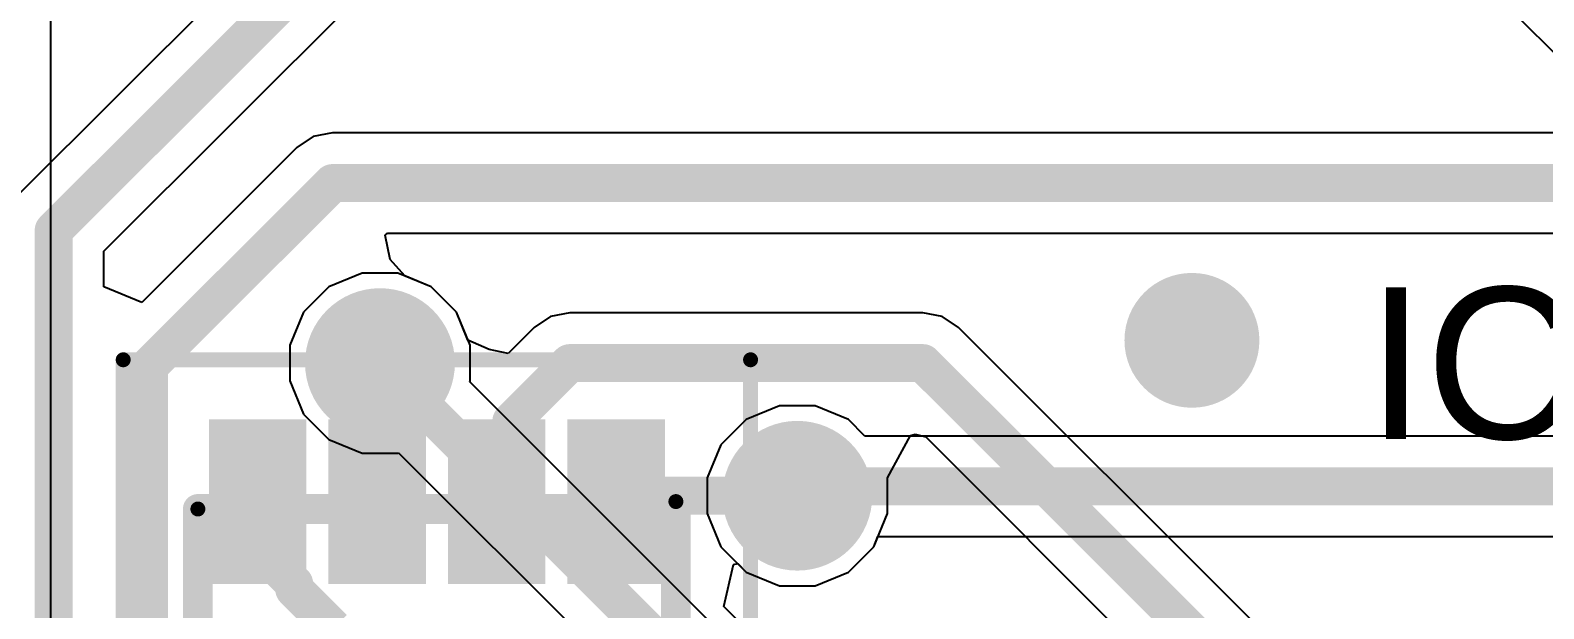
# Model space of a CAD drawing. Header units: inches. Extents: x 2.95 to 6.74, y 1.23 to 4.83.
# Drawn here: x 3.9578 to 4.3567, y 2.2952 to 2.4478 of the extents above; entities that cross this region are included whole.
import ezdxf

# ---------------------------------------------------------------- set-up
doc = ezdxf.new("R2010")
doc.units = ezdxf.units.IN
doc.header["$MEASUREMENT"] = 0
for name, color, linetype in [('Bottom Layer', 5, 'Continuous'), ('Bottom Solder', 6, 'Continuous'), ('GND', 76, 'Continuous'), ('Mechanical 15', 56, 'Continuous'), ('PWR', 16, 'Continuous'), ('Top 3D Body', 56, 'Continuous'), ('Top Layer', 1, 'Continuous'), ('Top Overlay', 2, 'Continuous'), ('Top Paste', 8, 'Continuous'), ('Top Solder', 216, 'Continuous'), ('Via Holes', 16, 'Continuous')]:
    doc.layers.add(name, color=color, linetype=linetype)
doc.styles.add('Arial', font='', dxfattribs={"height": 0.2})
doc.styles.get('Arial').set_extended_font_data('Arial')

# ---------------------------------------------------------------- blocks, each defined once
blk = doc.blocks.new('YC164JR07220RL_48')
at = {"layer": 'Top Layer'}
for points in [[(-0.0561, 0.01575), (-0.0561, 0.05118), (-0.03839, 0.05118), (-0.03839, 0.01575)], [(-0.02461, 0.01575), (-0.02461, 0.05118), (-0.00689, 0.05118), (-0.00689, 0.01575)], [(0.00689, 0.01575), (0.00689, 0.05118), (0.02461, 0.05118), (0.02461, 0.01575)], [(0.03839, 0.01575), (0.03839, 0.05118), (0.0561, 0.05118), (0.0561, 0.01575)], [(-0.0561, -0.05118), (-0.0561, -0.01575), (-0.03839, -0.01575), (-0.03839, -0.05118)], [(-0.02461, -0.05118), (-0.02461, -0.01575), (-0.00689, -0.01575), (-0.00689, -0.05118)], [(0.00689, -0.05118), (0.00689, -0.01575), (0.02461, -0.01575), (0.02461, -0.05118)], [(0.03839, -0.05118), (0.03839, -0.01575), (0.0561, -0.01575), (0.0561, -0.05118)]]:
    blk.add_hatch(color=1, dxfattribs=at).paths.add_polyline_path(points)
at = {"layer": 'Top Paste'}
for points in [[(-0.0561, 0.01575), (-0.0561, 0.05118), (-0.03839, 0.05118), (-0.03839, 0.01575)], [(-0.02461, 0.01575), (-0.02461, 0.05118), (-0.00689, 0.05118), (-0.00689, 0.01575)], [(0.00689, 0.01575), (0.00689, 0.05118), (0.02461, 0.05118), (0.02461, 0.01575)], [(0.03839, 0.01575), (0.03839, 0.05118), (0.0561, 0.05118), (0.0561, 0.01575)], [(-0.0561, -0.05118), (-0.0561, -0.01575), (-0.03839, -0.01575), (-0.03839, -0.05118)], [(-0.02461, -0.05118), (-0.02461, -0.01575), (-0.00689, -0.01575), (-0.00689, -0.05118)], [(0.00689, -0.05118), (0.00689, -0.01575), (0.02461, -0.01575), (0.02461, -0.05118)], [(0.03839, -0.05118), (0.03839, -0.01575), (0.0561, -0.01575), (0.0561, -0.05118)]]:
    blk.add_hatch(color=8, dxfattribs=at).paths.add_polyline_path(points)
at = {"layer": 'Top Solder'}
for points in [[(-0.0601, 0.01175), (-0.0601, 0.05518), (-0.03439, 0.05518), (-0.03439, 0.01175)], [(-0.02861, 0.01175), (-0.02861, 0.05518), (-0.00289, 0.05518), (-0.00289, 0.01175)], [(0.00289, 0.01175), (0.00289, 0.05518), (0.02861, 0.05518), (0.02861, 0.01175)], [(0.03439, 0.01175), (0.03439, 0.05518), (0.0601, 0.05518), (0.0601, 0.01175)], [(-0.0601, -0.05518), (-0.0601, -0.01175), (-0.03439, -0.01175), (-0.03439, -0.05518)], [(-0.02861, -0.05518), (-0.02861, -0.01175), (-0.00289, -0.01175), (-0.00289, -0.05518)], [(0.00289, -0.05518), (0.00289, -0.01175), (0.02861, -0.01175), (0.02861, -0.05518)], [(0.03439, -0.05518), (0.03439, -0.01175), (0.0601, -0.01175), (0.0601, -0.05518)]]:
    blk.add_hatch(color=216, dxfattribs=at).paths.add_polyline_path(points)
at = {"layer": 'Mechanical 15'}
for points in [[(-0.08268, -0.07874, 0.00394, 0.00394, 0), (-0.08268, 0.07087, 0.00394, 0.00394, 0)], [(-0.08268, 0.07087, 0.00394, 0.00394, 0), (0.08268, 0.07087, 0.00394, 0.00394, 0)], [(0.08268, -0.07874, 0.00394, 0.00394, 0), (0.08268, 0.07087, 0.00394, 0.00394, 0)], [(-0.08268, -0.07874, 0.00394, 0.00394, 0), (0.08268, -0.07874, 0.00394, 0.00394, 0)]]:
    blk.add_lwpolyline(points, format="xyseb", dxfattribs=at)
for points in [[(-0.08366, 0.07087, 0.00197, 0.00197, 1), (-0.08169, 0.07087, 0.00197, 0.00197, 1)], [(-0.08366, 0.07087, 0.00197, 0.00197, 1), (-0.08169, 0.07087, 0.00197, 0.00197, 1)], [(0.08169, 0.07087, 0.00197, 0.00197, 1), (0.08366, 0.07087, 0.00197, 0.00197, 1)], [(0.08169, 0.07087, 0.00197, 0.00197, 1), (0.08366, 0.07087, 0.00197, 0.00197, 1)], [(-0.08366, -0.07874, 0.00197, 0.00197, 1), (-0.08169, -0.07874, 0.00197, 0.00197, 1)], [(-0.08366, -0.07874, 0.00197, 0.00197, 1), (-0.08169, -0.07874, 0.00197, 0.00197, 1)], [(0.08169, -0.07874, 0.00197, 0.00197, 1), (0.08366, -0.07874, 0.00197, 0.00197, 1)], [(0.08169, -0.07874, 0.00197, 0.00197, 1), (0.08366, -0.07874, 0.00197, 0.00197, 1)]]:
    blk.add_lwpolyline(points, format="xyseb", close=True, dxfattribs=at)
at = {"layer": 'Top 3D Body'}
for points in [[(-0.06299, -0.0315, 0.00787, 0.00787, 0), (-0.06299, 0.0315, 0.00787, 0.00787, 0)], [(-0.06299, 0.0315, 0.00787, 0.00787, 0), (0.06299, 0.0315, 0.00787, 0.00787, 0)], [(0.06299, -0.0315, 0.00787, 0.00787, 0), (0.06299, 0.0315, 0.00787, 0.00787, 0)], [(-0.06299, -0.0315, 0.00787, 0.00787, 0), (0.06299, -0.0315, 0.00787, 0.00787, 0)]]:
    blk.add_lwpolyline(points, format="xyseb", dxfattribs=at)
for points in [[(-0.06496, 0.0315, 0.00394, 0.00394, 1), (-0.06102, 0.0315, 0.00394, 0.00394, 1)], [(-0.06496, 0.0315, 0.00394, 0.00394, 1), (-0.06102, 0.0315, 0.00394, 0.00394, 1)], [(0.06102, 0.0315, 0.00394, 0.00394, 1), (0.06496, 0.0315, 0.00394, 0.00394, 1)], [(0.06102, 0.0315, 0.00394, 0.00394, 1), (0.06496, 0.0315, 0.00394, 0.00394, 1)], [(-0.06496, -0.0315, 0.00394, 0.00394, 1), (-0.06102, -0.0315, 0.00394, 0.00394, 1)], [(-0.06496, -0.0315, 0.00394, 0.00394, 1), (-0.06102, -0.0315, 0.00394, 0.00394, 1)], [(0.06102, -0.0315, 0.00394, 0.00394, 1), (0.06496, -0.0315, 0.00394, 0.00394, 1)], [(0.06102, -0.0315, 0.00394, 0.00394, 1), (0.06496, -0.0315, 0.00394, 0.00394, 1)]]:
    blk.add_lwpolyline(points, format="xyseb", close=True, dxfattribs=at)
at = {"layer": 'Top Overlay'}
for points in [[(-0.06299, -0.03346, 0.00394, 0.00394, 0), (-0.06299, 0.0315, 0.00394, 0.00394, 0)], [(0.06299, -0.0315, 0.00394, 0.00394, 0), (0.06299, 0.03346, 0.00394, 0.00394, 0)], [(-0.04921, -0.05709, 0.00394, 0.00394, -1), (-0.04528, -0.05709, 0.00394, 0.00394, 0)], [(-0.04528, -0.05709, 0.00394, 0.00394, -1), (-0.04921, -0.05709, 0.00394, 0.00394, 0)]]:
    blk.add_lwpolyline(points, format="xyseb", dxfattribs=at)
for points in [[(-0.06398, 0.0315, 0.00197, 0.00197, 1), (-0.06201, 0.0315, 0.00197, 0.00197, 1)], [(0.06201, 0.03346, 0.00197, 0.00197, 1), (0.06398, 0.03346, 0.00197, 0.00197, 1)], [(-0.06398, -0.03346, 0.00197, 0.00197, 1), (-0.06201, -0.03346, 0.00197, 0.00197, 1)], [(0.06201, -0.0315, 0.00197, 0.00197, 1), (0.06398, -0.0315, 0.00197, 0.00197, 1)], [(-0.0502, -0.05709, 0.00197, 0.00197, 1), (-0.04823, -0.05709, 0.00197, 0.00197, 1)], [(-0.0502, -0.05709, 0.00197, 0.00197, 1), (-0.04823, -0.05709, 0.00197, 0.00197, 1)], [(-0.04626, -0.05709, 0.00197, 0.00197, 1), (-0.04429, -0.05709, 0.00197, 0.00197, 1)], [(-0.04626, -0.05709, 0.00197, 0.00197, 1), (-0.04429, -0.05709, 0.00197, 0.00197, 1)]]:
    blk.add_lwpolyline(points, format="xyseb", close=True, dxfattribs=at)

msp = doc.modelspace()

# ---------------------------------------------------------------- hatches: boundary and pattern name
at = {"layer": 'Bottom Layer'}
h = msp.add_hatch(color=5, dxfattribs=at)
edge = h.paths.add_edge_path()
edge.add_arc((4.264, 2.366), 0.01378, 0, 360)
h = msp.add_hatch(color=5, dxfattribs=at)
edge = h.paths.add_edge_path()
edge.add_arc((4.05, 2.36), 0.01575, 0, 360)
h = msp.add_hatch(color=5, dxfattribs=at)
edge = h.paths.add_edge_path()
edge.add_arc((4.16, 2.325), 0.01575, 0, 360)
at = {"layer": 'Bottom Solder'}
h = msp.add_hatch(color=6, dxfattribs=at)
edge = h.paths.add_edge_path()
edge.add_arc((4.264, 2.366), 0.01778, 0, 360)
h = msp.add_hatch(color=6, dxfattribs=at)
edge = h.paths.add_edge_path()
edge.add_arc((4.05, 2.36), 0.01975, 0, 360)
h = msp.add_hatch(color=6, dxfattribs=at)
edge = h.paths.add_edge_path()
edge.add_arc((4.16, 2.325), 0.01975, 0, 360)
at = {"layer": 'GND'}
h = msp.add_hatch(color=76, dxfattribs=at)
edge = h.paths.add_edge_path()
edge.add_arc((4.05, 2.36), 0.01775, 0, 360)
h = msp.add_hatch(color=76, dxfattribs=at)
edge = h.paths.add_edge_path()
edge.add_arc((4.16, 2.325), 0.01775, 0, 360)
at = {"layer": 'PWR'}
h = msp.add_hatch(color=16, dxfattribs=at)
edge = h.paths.add_edge_path()
edge.add_arc((4.264, 2.366), 0.01591, 0, 360)
h = msp.add_hatch(color=16, dxfattribs=at)
edge = h.paths.add_edge_path()
edge.add_arc((4.05, 2.36), 0.01775, 0, 360)
h = msp.add_hatch(color=16, dxfattribs=at)
edge = h.paths.add_edge_path()
edge.add_arc((4.16, 2.325), 0.01775, 0, 360)
at = {"layer": 'Top Layer'}
h = msp.add_hatch(color=1, dxfattribs=at)
edge = h.paths.add_edge_path()
edge.add_arc((4.264, 2.366), 0.01378, 0, 360)
h = msp.add_hatch(color=1, dxfattribs=at)
edge = h.paths.add_edge_path()
edge.add_arc((4.05, 2.36), 0.01575, 0, 360)
h = msp.add_hatch(color=1, dxfattribs=at)
edge = h.paths.add_edge_path()
edge.add_arc((4.16, 2.325), 0.01575, 0, 360)
at = {"layer": 'Top Solder'}
h = msp.add_hatch(color=216, dxfattribs=at)
edge = h.paths.add_edge_path()
edge.add_arc((4.264, 2.366), 0.01778, 0, 360)
h = msp.add_hatch(color=216, dxfattribs=at)
edge = h.paths.add_edge_path()
edge.add_arc((4.05, 2.36), 0.01975, 0, 360)
h = msp.add_hatch(color=216, dxfattribs=at)
edge = h.paths.add_edge_path()
edge.add_arc((4.16, 2.325), 0.01975, 0, 360)
at = {"layer": 'Via Holes'}
h = msp.add_hatch(color=7, dxfattribs=at)
edge = h.paths.add_edge_path()
edge.add_arc((4.264, 2.366), 0.00591, 0, 360)
h = msp.add_hatch(color=7, dxfattribs=at)
edge = h.paths.add_edge_path()
edge.add_arc((4.05, 2.36), 0.00775, 0, 360)
h = msp.add_hatch(color=7, dxfattribs=at)
edge = h.paths.add_edge_path()
edge.add_arc((4.16, 2.325), 0.00775, 0, 360)

# ---------------------------------------------------------------- linework, layer by layer
at = {"layer": 'Bottom Layer'}
for p, q in [((3.96325, 2.26549), (3.96325, 2.78438)), ((4.30263, 2.49863), (4.43827, 2.36299)), ((4.04528, 2.38375), (4.03655, 2.38013)), ((4.05472, 2.38375), (4.04528, 2.38375)), ((4.06345, 2.38013), (4.05472, 2.38375)), ((4.03655, 2.38013), (4.02987, 2.37345)), ((4.07013, 2.37345), (4.06345, 2.38013)), ((4.02987, 2.37345), (4.02625, 2.36472)), ((4.07375, 2.36472), (4.07013, 2.37345)), ((4.02625, 2.36472), (4.02625, 2.35528)), ((4.07375, 2.35528), (4.07375, 2.36472)), ((4.02625, 2.35528), (4.02987, 2.34655)), ((4.07367, 2.35508), (4.07375, 2.35528)), ((4.25149, 2.17725), (4.07367, 2.35508)), ((4.02987, 2.34655), (4.03655, 2.33987)), ((4.15528, 2.34875), (4.14655, 2.34513)), ((4.16472, 2.34875), (4.15528, 2.34875)), ((4.17345, 2.34513), (4.16472, 2.34875)), ((4.14655, 2.34513), (4.13987, 2.33845)), ((4.17783, 2.34075), (4.17345, 2.34513)), ((4.03655, 2.33987), (4.04528, 2.33625)), ((4.13987, 2.33845), (4.13625, 2.32972)), ((4.42375, 2.34075), (4.17783, 2.34075)), ((4.04528, 2.33625), (4.05472, 2.33625)), ((4.05472, 2.33625), (4.05492, 2.33633)), ((4.05492, 2.33633), (4.23663, 2.15463)), ((4.13625, 2.32972), (4.13625, 2.32028)), ((4.13625, 2.32028), (4.13987, 2.31155)), ((4.18013, 2.31155), (4.18125, 2.31425)), ((4.18125, 2.31425), (4.42717, 2.31425)), ((4.13987, 2.31155), (4.14655, 2.30487)), ((4.17345, 2.30487), (4.18013, 2.31155)), ((4.14655, 2.30487), (4.15528, 2.30125)), ((4.16472, 2.30125), (4.17345, 2.30487)), ((4.15528, 2.30125), (4.16472, 2.30125))]:
    msp.add_line(p, q, dxfattribs=at)
for points in [[(4.04546, 2.36454, 0.01, 0.01, 0), (4.246, 2.164, 0.01, 0.01, 0)], [(4.16, 2.325, 0.01, 0.01, 0), (4.1625, 2.3275, 0.01, 0.01, 0)], [(4.1625, 2.3275, 0.01, 0.01, 0), (4.4425, 2.3275, 0.01, 0.01, 0)]]:
    msp.add_lwpolyline(points, format="xyseb", dxfattribs=at)
for points in [[(4.04296, 2.36454, 0.005, 0.005, 1), (4.04796, 2.36454, 0.005, 0.005, 1)], [(4.1575, 2.325, 0.005, 0.005, 1), (4.1625, 2.325, 0.005, 0.005, 1)], [(4.16, 2.3275, 0.005, 0.005, 1), (4.165, 2.3275, 0.005, 0.005, 1)], [(4.16, 2.3275, 0.005, 0.005, 1), (4.165, 2.3275, 0.005, 0.005, 1)]]:
    msp.add_lwpolyline(points, format="xyseb", close=True, dxfattribs=at)
at = {"layer": 'Top Layer'}
for p, q in [((4.07975, 2.52949), (3.95463, 2.40437)), ((3.97725, 2.38951), (4.10237, 2.51463)), ((4.03243, 2.41975), (4.02813, 2.41687)), ((4.0375, 2.42075), (4.03243, 2.41975)), ((4.55716, 2.42075), (4.0375, 2.42075)), ((4.02813, 2.41687), (3.98725, 2.376)), ((4.05138, 2.39375), (4.05196, 2.39425)), ((4.05269, 2.38734), (4.05138, 2.39375)), ((4.05196, 2.39425), (4.4784, 2.39425)), ((3.97725, 2.38014), (3.97725, 2.38951)), ((4.05657, 2.38299), (4.05269, 2.38734)), ((4.06345, 2.38013), (4.05657, 2.38299)), ((3.98725, 2.376), (3.97725, 2.38014)), ((4.07013, 2.37345), (4.06345, 2.38013)), ((4.07319, 2.36608), (4.07013, 2.37345)), ((4.09493, 2.37225), (4.09063, 2.36937)), ((4.1, 2.37325), (4.09493, 2.37225)), ((4.19309, 2.37325), (4.1, 2.37325)), ((4.19816, 2.37225), (4.19309, 2.37325)), ((4.20246, 2.36937), (4.19816, 2.37225)), ((4.07876, 2.36361), (4.07319, 2.36608)), ((4.09063, 2.36937), (4.08375, 2.3625)), ((4.27976, 2.29207), (4.20246, 2.36937)), ((4.08375, 2.3625), (4.07876, 2.36361)), ((4.18375, 2.32972), (4.1898, 2.34086)), ((4.1898, 2.34086), (4.19109, 2.34121)), ((4.19109, 2.34121), (4.19383, 2.34052)), ((4.19383, 2.34052), (4.25786, 2.27648)), ((4.18375, 2.32028), (4.18375, 2.32972)), ((4.18013, 2.31155), (4.18375, 2.32028)), ((4.17345, 2.30487), (4.18013, 2.31155)), ((4.14066, 2.29577), (4.14322, 2.30682)), ((4.14322, 2.30682), (4.1443, 2.30711)), ((4.1443, 2.30711), (4.14655, 2.30487)), ((4.14655, 2.30487), (4.15528, 2.30125)), ((4.16472, 2.30125), (4.17345, 2.30487)), ((4.15528, 2.30125), (4.16472, 2.30125)), ((4.16994, 2.26648), (4.14066, 2.29577))]:
    msp.add_line(p, q, dxfattribs=at)
for points in [[(3.964, 2.395, 0.01, 0.01, 0), (4.093, 2.524, 0.01, 0.01, 0)], [(3.98914, 2.35914, 0.01, 0.01, 0), (4.0375, 2.4075, 0.01, 0.01, 0)], [(4.0375, 2.4075, 0.01, 0.01, 0), (4.55716, 2.4075, 0.01, 0.01, 0)], [(3.964, 2.239, 0.01, 0.01, 0), (3.964, 2.395, 0.01, 0.01, 0)], [(4.04546, 2.36454, 0.01, 0.01, 0), (4.04735, 2.36265, 0.01, 0.01, 0)], [(4.04735, 2.32536, 0.01, 0.01, 0), (4.04735, 2.36265, 0.01, 0.01, 0)], [(3.98914, 2.27586, 0.01, 0.01, 0), (3.98914, 2.35914, 0.01, 0.01, 0)], [(4.08461, 2.34461, 0.01, 0.01, 0), (4.1, 2.36, 0.01, 0.01, 0)], [(4.1, 2.36, 0.01, 0.01, 0), (4.19309, 2.36, 0.01, 0.01, 0)], [(4.19309, 2.36, 0.01, 0.01, 0), (4.27427, 2.27882, 0.01, 0.01, 0)], [(4.08461, 2.32732, 0.01, 0.01, 0), (4.08461, 2.34461, 0.01, 0.01, 0)], [(4.00996, 2.33329, 0.01, 0.01, 0), (4.01382, 2.32943, 0.01, 0.01, 0)], [(4.01382, 2.32346, 0.01, 0.01, 0), (4.01382, 2.32943, 0.01, 0.01, 0)], [(4.04735, 2.32536, 0.01, 0.01, 0), (4.04925, 2.32346, 0.01, 0.01, 0)], [(4.08075, 2.32346, 0.01, 0.01, 0), (4.08461, 2.32732, 0.01, 0.01, 0)], [(4.11618, 2.32346, 0.01, 0.01, 0), (4.11772, 2.325, 0.01, 0.01, 0)], [(4.11772, 2.325, 0.01, 0.01, 0), (4.16, 2.325, 0.01, 0.01, 0)], [(4.01382, 2.3146, 0.01, 0.01, 0), (4.01382, 2.31535, 0.01, 0.01, 0)], [(4.01382, 2.3146, 0.01, 0.01, 0), (4.01768, 2.31074, 0.01, 0.01, 0)], [(4.01768, 2.31074, 0.01, 0.01, 0), (4.01842, 2.31074, 0.01, 0.01, 0)], [(4.01842, 2.31074, 0.01, 0.01, 0), (4.02739, 2.30178, 0.01, 0.01, 0)], [(4.02739, 2.30036, 0.01, 0.01, 0), (4.02739, 2.30178, 0.01, 0.01, 0)], [(4.02739, 2.30036, 0.01, 0.01, 0), (4.03775, 2.29, 0.01, 0.01, 0)]]:
    msp.add_lwpolyline(points, format="xyseb", dxfattribs=at)
for points in [[(4.035, 2.4075, 0.005, 0.005, 1), (4.04, 2.4075, 0.005, 0.005, 1)], [(4.035, 2.4075, 0.005, 0.005, 1), (4.04, 2.4075, 0.005, 0.005, 1)], [(3.9615, 2.395, 0.005, 0.005, 1), (3.9665, 2.395, 0.005, 0.005, 1)], [(3.9615, 2.395, 0.005, 0.005, 1), (3.9665, 2.395, 0.005, 0.005, 1)], [(4.04296, 2.36454, 0.005, 0.005, 1), (4.04796, 2.36454, 0.005, 0.005, 1)], [(4.04485, 2.36265, 0.005, 0.005, 1), (4.04985, 2.36265, 0.005, 0.005, 1)], [(4.04485, 2.36265, 0.005, 0.005, 1), (4.04985, 2.36265, 0.005, 0.005, 1)], [(3.98664, 2.35914, 0.005, 0.005, 1), (3.99164, 2.35914, 0.005, 0.005, 1)], [(3.98664, 2.35914, 0.005, 0.005, 1), (3.99164, 2.35914, 0.005, 0.005, 1)], [(4.0975, 2.36, 0.005, 0.005, 1), (4.1025, 2.36, 0.005, 0.005, 1)], [(4.0975, 2.36, 0.005, 0.005, 1), (4.1025, 2.36, 0.005, 0.005, 1)], [(4.19059, 2.36, 0.005, 0.005, 1), (4.19559, 2.36, 0.005, 0.005, 1)], [(4.19059, 2.36, 0.005, 0.005, 1), (4.19559, 2.36, 0.005, 0.005, 1)], [(4.08211, 2.34461, 0.005, 0.005, 1), (4.08711, 2.34461, 0.005, 0.005, 1)], [(4.08211, 2.34461, 0.005, 0.005, 1), (4.08711, 2.34461, 0.005, 0.005, 1)], [(4.00746, 2.33329, 0.005, 0.005, 1), (4.01246, 2.33329, 0.005, 0.005, 1)], [(4.01132, 2.32943, 0.005, 0.005, 1), (4.01632, 2.32943, 0.005, 0.005, 1)], [(4.01132, 2.32943, 0.005, 0.005, 1), (4.01632, 2.32943, 0.005, 0.005, 1)], [(4.04485, 2.32536, 0.005, 0.005, 1), (4.04985, 2.32536, 0.005, 0.005, 1)], [(4.04485, 2.32536, 0.005, 0.005, 1), (4.04985, 2.32536, 0.005, 0.005, 1)], [(4.08211, 2.32732, 0.005, 0.005, 1), (4.08711, 2.32732, 0.005, 0.005, 1)], [(4.08211, 2.32732, 0.005, 0.005, 1), (4.08711, 2.32732, 0.005, 0.005, 1)], [(4.11522, 2.325, 0.005, 0.005, 1), (4.12022, 2.325, 0.005, 0.005, 1)], [(4.11522, 2.325, 0.005, 0.005, 1), (4.12022, 2.325, 0.005, 0.005, 1)], [(4.1575, 2.325, 0.005, 0.005, 1), (4.1625, 2.325, 0.005, 0.005, 1)], [(4.01132, 2.32346, 0.005, 0.005, 1), (4.01632, 2.32346, 0.005, 0.005, 1)], [(4.04675, 2.32346, 0.005, 0.005, 1), (4.05175, 2.32346, 0.005, 0.005, 1)], [(4.07825, 2.32346, 0.005, 0.005, 1), (4.08325, 2.32346, 0.005, 0.005, 1)], [(4.11368, 2.32346, 0.005, 0.005, 1), (4.11868, 2.32346, 0.005, 0.005, 1)], [(4.01132, 2.31535, 0.005, 0.005, 1), (4.01632, 2.31535, 0.005, 0.005, 1)], [(4.01132, 2.3146, 0.005, 0.005, 1), (4.01632, 2.3146, 0.005, 0.005, 1)], [(4.01132, 2.3146, 0.005, 0.005, 1), (4.01632, 2.3146, 0.005, 0.005, 1)], [(4.01518, 2.31074, 0.005, 0.005, 1), (4.02018, 2.31074, 0.005, 0.005, 1)], [(4.01518, 2.31074, 0.005, 0.005, 1), (4.02018, 2.31074, 0.005, 0.005, 1)], [(4.01593, 2.31074, 0.005, 0.005, 1), (4.02093, 2.31074, 0.005, 0.005, 1)], [(4.01593, 2.31074, 0.005, 0.005, 1), (4.02093, 2.31074, 0.005, 0.005, 1)], [(4.02489, 2.30178, 0.005, 0.005, 1), (4.02989, 2.30178, 0.005, 0.005, 1)], [(4.02489, 2.30178, 0.005, 0.005, 1), (4.02989, 2.30178, 0.005, 0.005, 1)], [(4.02489, 2.30036, 0.005, 0.005, 1), (4.02989, 2.30036, 0.005, 0.005, 1)], [(4.02489, 2.30036, 0.005, 0.005, 1), (4.02989, 2.30036, 0.005, 0.005, 1)]]:
    msp.add_lwpolyline(points, format="xyseb", close=True, dxfattribs=at)

# ---------------------------------------------------------------- block references
msp.add_blockref('YC164JR07220RL_48', (4.065, 2.29))

# ---------------------------------------------------------------- texts
at = {"layer": 'Top Overlay', "style": 'Arial'}
msp.add_text('IC4', height=0.04, dxfattribs=at).set_placement((4.31002, 2.34001))

doc.saveas('drawing.dxf')
